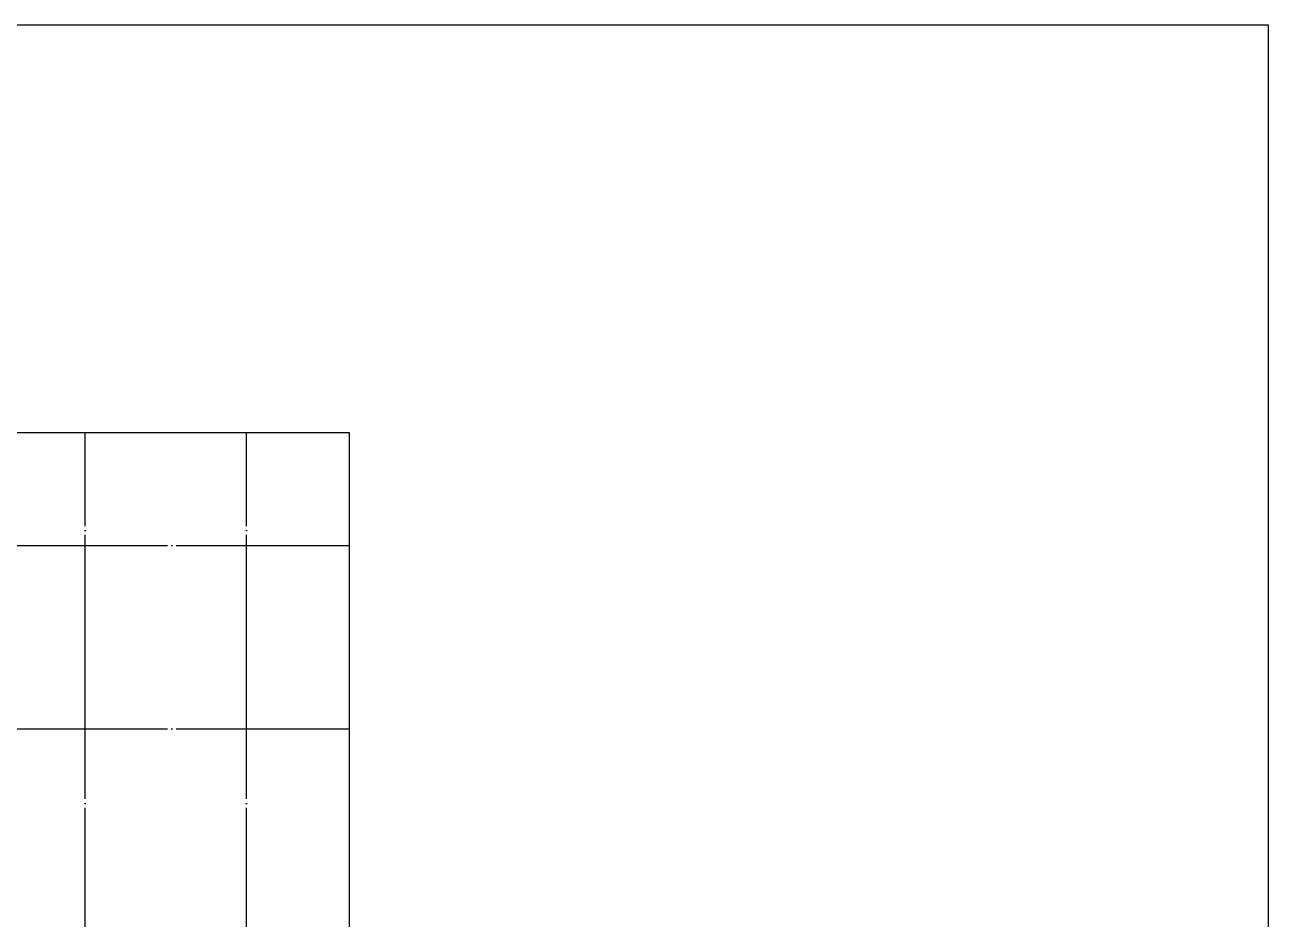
# Model space of a CAD drawing. Header units: millimetres. Extents: x -47382 to 204618, y -51045 to 127155.
# Drawn here: x 119890 to 204618, y 66213 to 127155 of the extents above; entities that cross this region are included whole.
import ezdxf

# ---------------------------------------------------------------- set-up
doc = ezdxf.new("R2010")
doc.units = ezdxf.units.MM
doc.header["$LTSCALE"] = 300
doc.header["$MEASUREMENT"] = 0
doc.linetypes.add('CEN', pattern=[62, 60, -1, 0, -1])
doc.layers.get('0').update_dxf_attribs({"linetype": 'CONTINUOUS'})
doc.layers.add('A-ST-AXIS-CEN', color=252, linetype='CEN')
doc.layers.add('Defpoint', color=161, linetype='CONTINUOUS', plot=False)

# ---------------------------------------------------------------- blocks, each defined once
blk = doc.blocks.new('ACT 지상1층구조평면도')
at = {"layer": 'Defpoint'}
for points in [[(0, 178200), (252000, 178200), (252000, 0), (0, 0)], [(189382, 51045), (47382, 51045), (47382, 150416), (189382, 150416)]]:
    blk.add_lwpolyline(points, close=True, dxfattribs=at)

msp = doc.modelspace()

# ---------------------------------------------------------------- linework, layer by layer
at = {"layer": 'A-ST-AXIS-CEN'}
for p, q in [((124000, 0), (124000, 99371)), ((135000, 0), (135000, 99371)), ((0, 91671), (142000, 91671)), ((0, 79171), (142000, 79171))]:
    msp.add_line(p, q, dxfattribs=at)
at = {"layer": 'Defpoint'}
for points in [[(-47382, 127155), (204618, 127155), (204618, -51045), (-47382, -51045)], [(142000, 0), (0, 0), (0, 99371), (142000, 99371)]]:
    msp.add_lwpolyline(points, close=True, dxfattribs=at)

# ---------------------------------------------------------------- block references
msp.add_blockref('ACT 지상1층구조평면도', (-47382, -51045))

doc.saveas('drawing.dxf')
